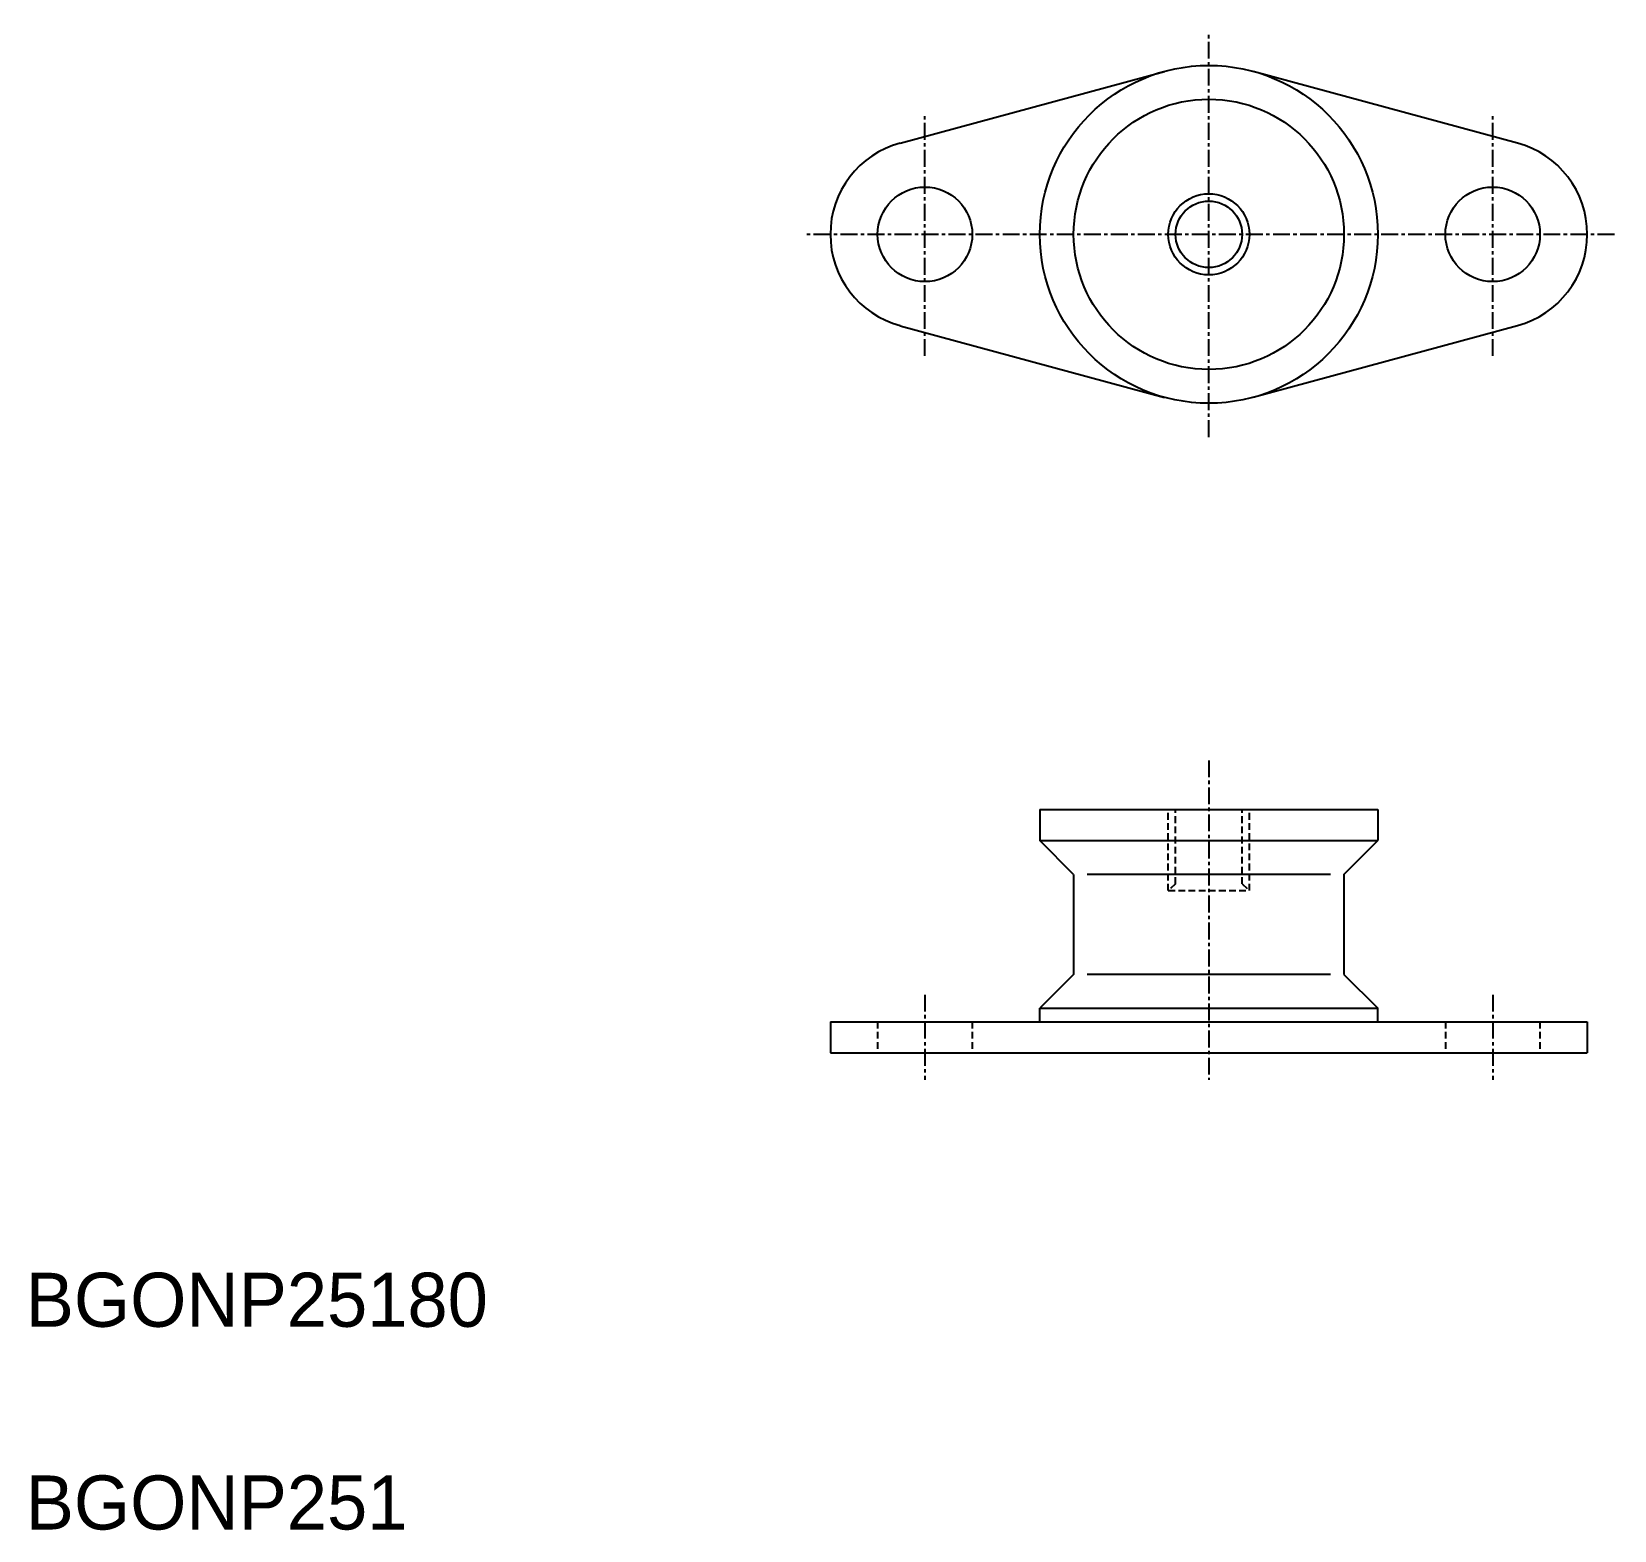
# Model space of a CAD drawing. Extents: x 14 to 131, y 11 to 122.
import ezdxf

# ---------------------------------------------------------------- set-up
doc = ezdxf.new("R2010")
doc.units = 0
doc.linetypes.add('CENTER', pattern=[2, 1.25, -0.25, 0.25, -0.25])
doc.linetypes.add('DASHED', pattern=[0.75, 0.5, -0.25])
doc.layers.get('0').update_dxf_attribs({"linetype": 'CONTINUOUS'})
doc.layers.add('CENTER', color=1, linetype='CENTER')

msp = doc.modelspace()

# ---------------------------------------------------------------- linework, layer by layer
at = {"color": 7, "linetype": 'CONTINUOUS'}
for p, q in [((78.12, 113.45), (97.68, 118.76)), ((123.78, 113.45), (104.22, 118.76)), ((119.95, 106.7), (119.95, 106.7)), ((119.95, 106.7), (119.95, 106.7)), ((119.95, 106.7), (119.95, 106.7)), ((78.12, 99.94), (97.68, 94.63)), ((123.78, 99.94), (104.22, 94.63)), ((88.45, 64.14), (113.45, 64.14)), ((88.45, 64.14), (113.45, 64.14)), ((88.45, 64.14), (88.45, 61.84)), ((113.45, 64.14), (113.45, 61.84)), ((90.95, 59.34), (88.45, 61.84)), ((88.45, 61.84), (113.45, 61.84)), ((110.95, 59.34), (113.45, 61.84)), ((90.95, 59.34), (90.95, 51.94)), ((109.95, 59.34), (91.95, 59.34)), ((110.95, 59.34), (110.95, 51.94)), ((90.95, 51.94), (88.45, 49.44)), ((109.95, 51.94), (91.95, 51.94)), ((110.95, 51.94), (113.45, 49.44)), ((88.45, 49.44), (113.45, 49.44)), ((88.45, 48.44), (88.45, 49.44)), ((113.45, 48.44), (113.45, 49.44)), ((72.95, 48.44), (128.95, 48.44)), ((72.95, 48.44), (72.95, 46.14)), ((128.95, 48.44), (128.95, 46.14)), ((72.95, 46.14), (128.95, 46.14))]:
    msp.add_line(p, q, dxfattribs=at)
at = {"color": 3, "linetype": 'DASHED'}
for p, q in [((97.95, 58.14), (97.95, 64.14)), ((98.49, 58.64), (98.49, 64.14)), ((103.41, 58.64), (103.41, 64.14)), ((103.95, 58.14), (103.95, 64.14)), ((98.49, 58.64), (97.95, 58.14)), ((103.41, 58.64), (103.95, 58.14)), ((97.95, 58.14), (103.95, 58.14)), ((100.95, 57.89), (100.95, 57.89)), ((76.45, 48.44), (76.45, 46.14)), ((83.45, 48.44), (83.45, 46.14)), ((118.45, 48.44), (118.45, 46.14)), ((125.45, 48.44), (125.45, 46.14))]:
    msp.add_line(p, q, dxfattribs=at)
at = {"color": 7, "linetype": 'CONTINUOUS'}
for centre, radius in [((100.95, 106.7), 12.5), ((100.95, 106.7), 10), ((79.95, 106.7), 3.5), ((121.95, 106.7), 3.5), ((100.95, 106.7), 2.46)]:
    msp.add_circle(centre, radius, dxfattribs=at)
at = {"color": 3, "linetype": 'CONTINUOUS'}
msp.add_circle((100.95, 106.7), 3, dxfattribs=at)
at = {"color": 7, "linetype": 'CONTINUOUS'}
for centre, start, end in [((79.95, 106.7), 105.1831, 254.8169), ((121.95, 106.7), 285.1831, 74.8169)]:
    msp.add_arc(centre, 7, start, end, dxfattribs=at)
at = {"layer": 'CENTER', "color": 1, "linetype": 'CENTER'}
for p, q in [((100.95, 91.7), (100.95, 121.7)), ((79.95, 97.7), (79.95, 115.7)), ((121.95, 97.7), (121.95, 115.7)), ((130.95, 106.7), (70.95, 106.7)), ((100.95, 67.78), (100.95, 44.14)), ((79.95, 50.44), (79.95, 44.14)), ((121.95, 50.44), (121.95, 44.14))]:
    msp.add_line(p, q, dxfattribs=at)

# ---------------------------------------------------------------- texts
at = {"color": 7, "linetype": 'CONTINUOUS'}
for s, p in [('BGONP25180', (13.42, 25.87)), ('BGONP251', (13.42, 10.87))]:
    msp.add_text(s, height=4, dxfattribs=at).set_placement(p)

doc.saveas('drawing.dxf')
